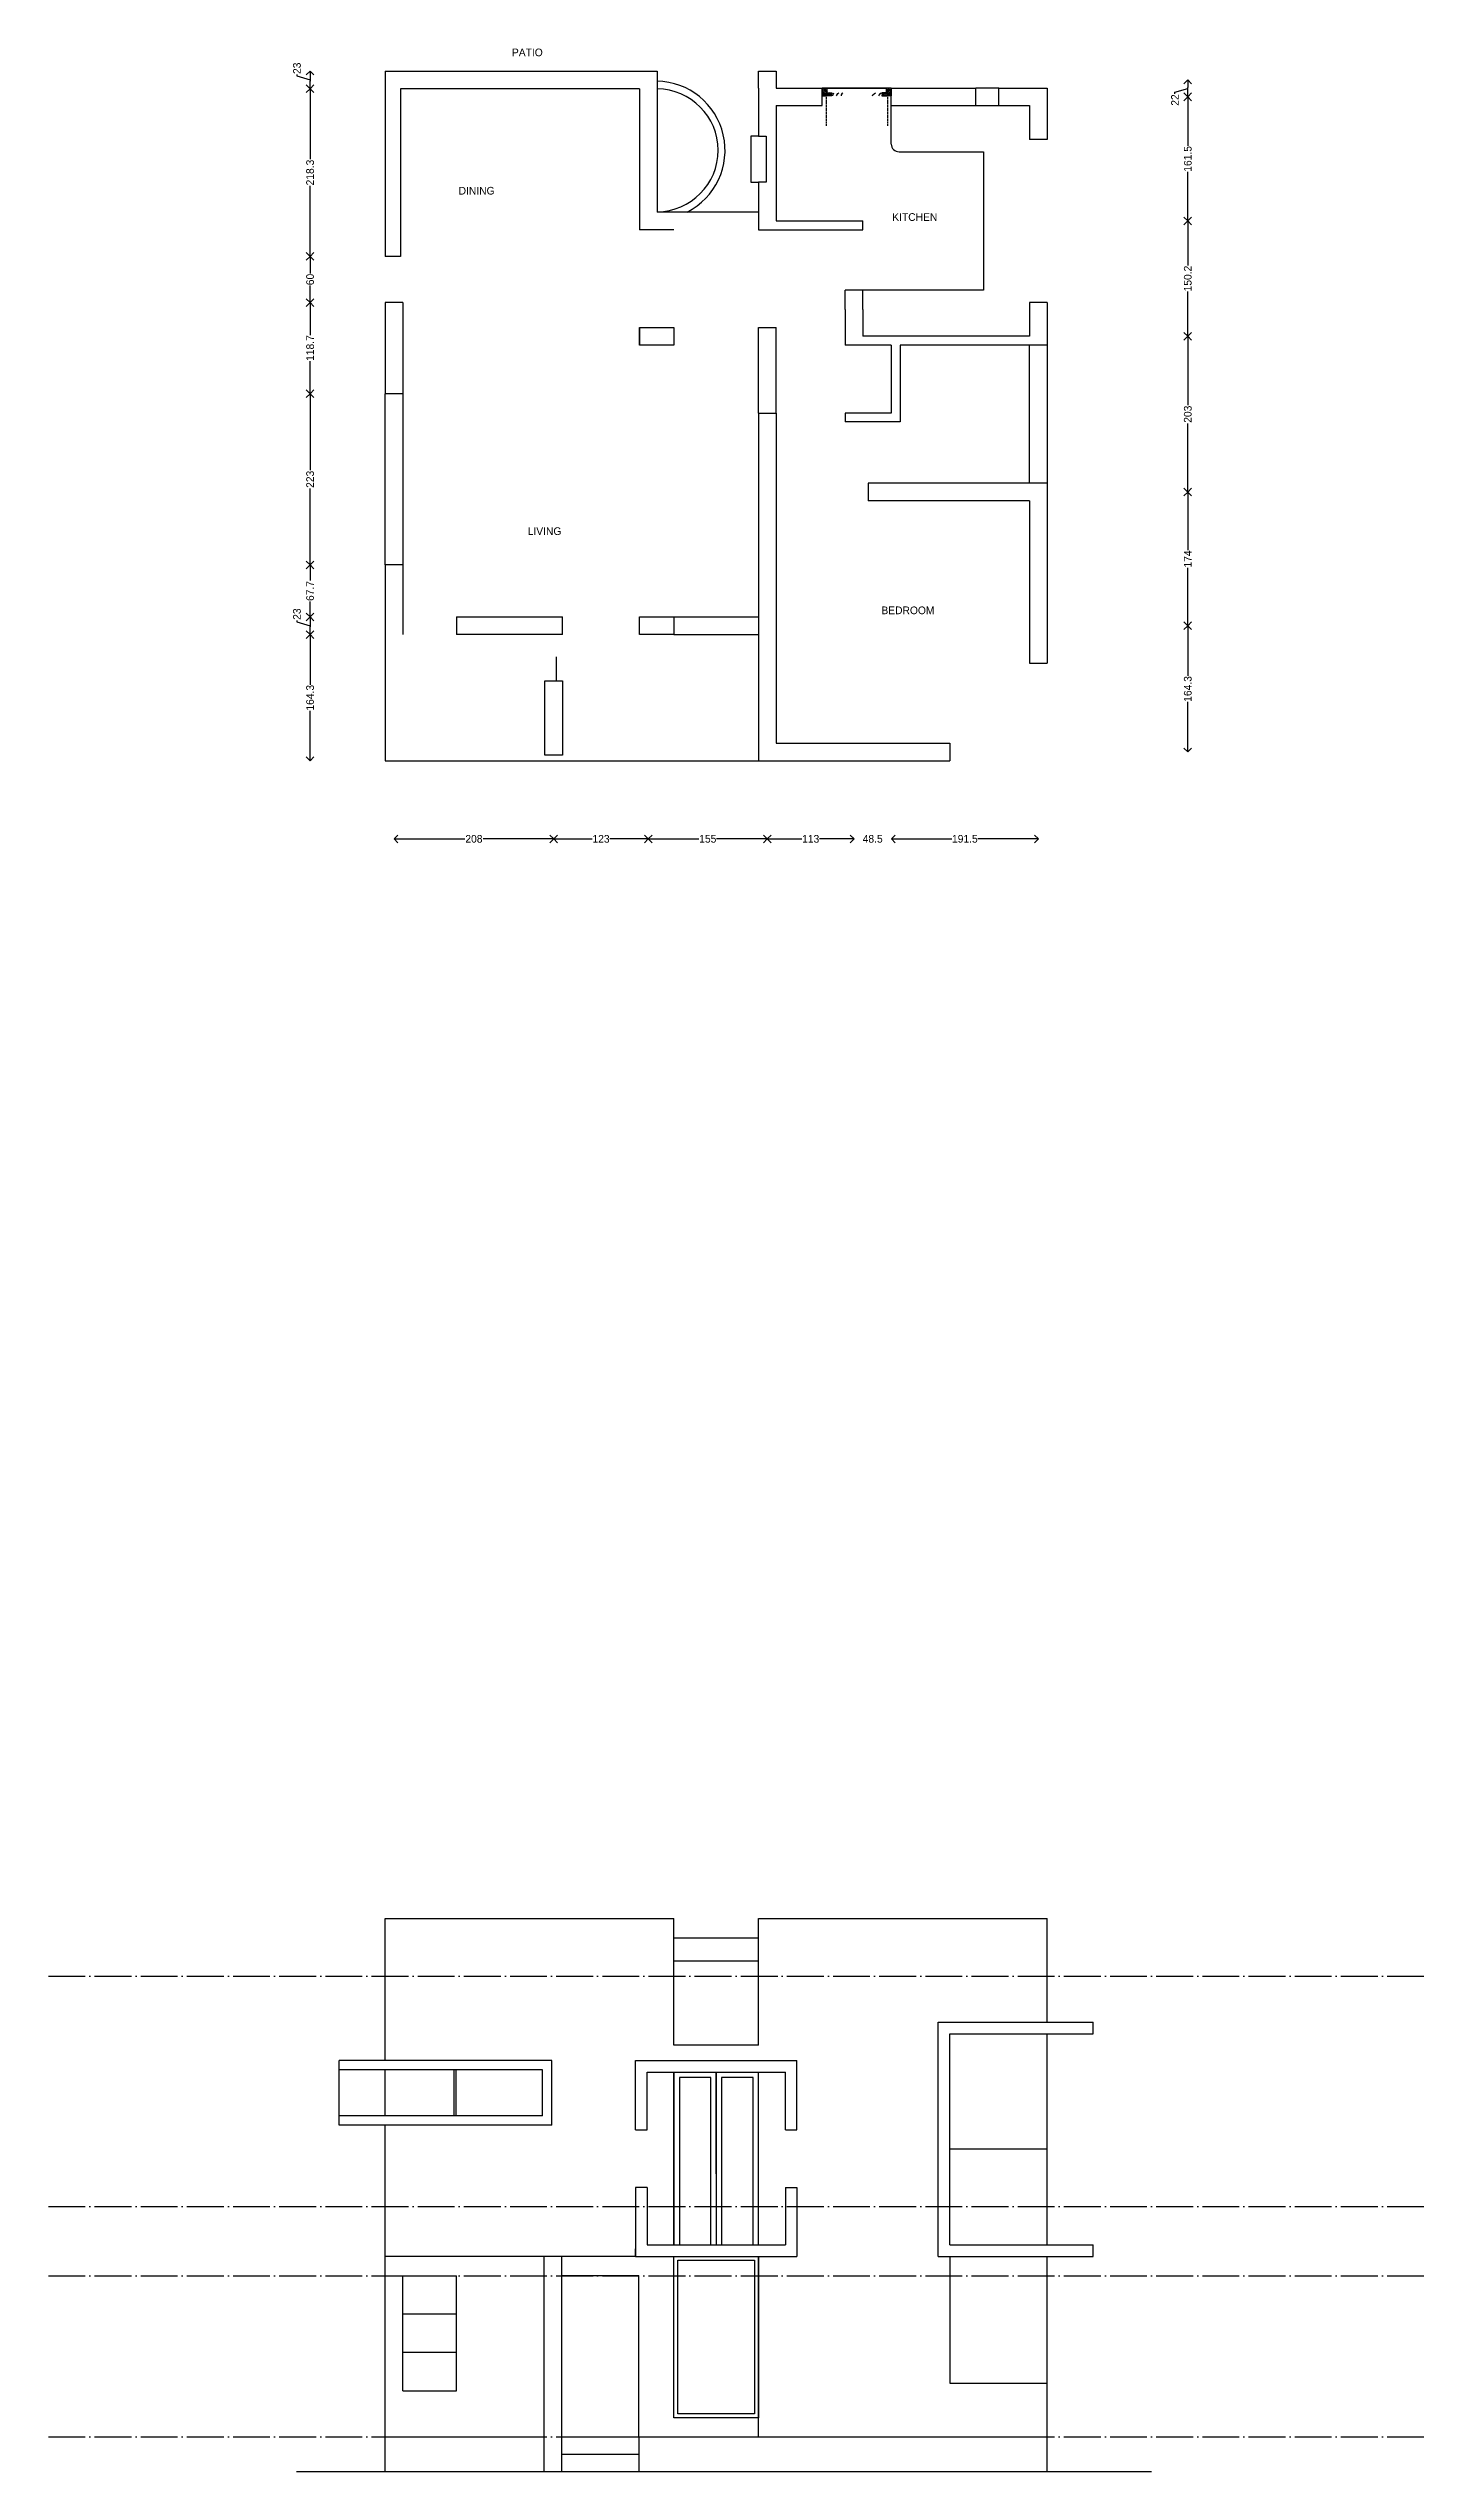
# Model space of a CAD drawing. Header units: metres. Extents: x -16 to 65907, y -5261 to 15511.
# Drawn here: x 19144 to 20938, y 8361 to 11516 of the extents above; entities that cross this region are included whole.
import ezdxf

# ---------------------------------------------------------------- set-up
doc = ezdxf.new("R2010")
doc.units = ezdxf.units.M
doc.header["$PDMODE"] = 67
doc.header["$PDSIZE"] = -5
doc.linetypes.add('ACAD_ISO04W100', pattern=[30, 24, -3, 0, -3])
doc.linetypes.add('DASHED', pattern=[19.05, 12.7, -6.35])
doc.layers.get('0').update_dxf_attribs({"color": 6})
for name, color, linetype in [('BC-CILL', 23, 'Continuous'), ('BC-DIMENSION', 8, 'Continuous'), ('BC-GREYCOLOR', 8, 'Continuous'), ('BC-HATCH', 8, 'Continuous'), ('BC-JOINERY', 93, 'Continuous'), ('BC-TEXT', 7, 'Continuous'), ('BC-WALLS', 1, 'Continuous'), ('BC-WHITECOLOR', 7, 'Continuous')]:
    doc.layers.add(name, color=color, linetype=linetype)
doc.styles.add('BC-1IN50-1', font='FreeSans.ttf', dxfattribs={"height": 10})
doc.dimstyles.new('BC-1IN50-1', dxfattribs={"dimtxt": 10, "dimasz": 10, "dimexe": 0.18, "dimexo": 0.0625, "dimgap": 1, "dimtad": 0, "dimdec": 1, "dimzin": 12, "dimdsep": 46, "dimtxsty": 'BC-1IN50-1', "dimblk": 'OPEN90', "dimcen": 0.09, "dimse1": 1, "dimse2": 1, "dimclrd": 8, "dimclre": 256, "dimclrt": 7, "dimadec": 0, "dimazin": 0, "dimtfac": 1, "dimtdec": 0, "dimtofl": 0, "dimtmove": 1, "dimatfit": 3, "dimfxl": 1, "dimtolj": 1, "dimtzin": 0, "dimlwd": -3, "dimarcsym": 0})

# ---------------------------------------------------------------- blocks, each defined once
blk = doc.blocks.new('_OPEN90')
at = {"color": 0, "linetype": 'ByBlock'}
for p, q in [((0, 0), (-1, 0)), ((-0.5, 0.5), (0, 0)), ((0, 0), (-0.5, -0.5))]:
    blk.add_line(p, q, dxfattribs=at)
blk = doc.blocks.new('*D1307')
at = {"layer": 'BC-DIMENSION', "color": 8, "linetype": 'Continuous', "lineweight": -3}
for p, q in [((20627.4, 10754.1), (20627.4, 10698.9)), ((20627.4, 10609.8), (20627.4, 10665))]:
    blk.add_line(p, q, dxfattribs=at)
at = {"layer": 'Defpoints', "color": 0}
for p in [(20627.4, 10764.1), (20634.8, 10764.1), (20634.8, 10599.8)]:
    blk.add_point(p, dxfattribs=at)
at = {"layer": 'BC-DIMENSION', "color": 8, "lineweight": -3, "xscale": 10, "yscale": 10, "zscale": 10}
for p, rotation in [((20627.4, 10764.1), 90), ((20627.4, 10599.8), 270)]:
    blk.add_blockref('_OPEN90', p, dxfattribs=dict(at, rotation=rotation))
at = {"layer": 'BC-DIMENSION', "color": 7, "insert": (20627.4, 10681.9), "char_height": 10, "attachment_point": 5, "rotation": 90, "style": 'BC-1IN50-1'}
blk.add_mtext('\\A1;164.3', dxfattribs=at)
blk = doc.blocks.new('*D1308')
at = {"layer": 'BC-DIMENSION', "color": 8, "linetype": 'Continuous', "lineweight": -3}
for p, q in [((20627.4, 10928.1), (20627.4, 10862.6)), ((20627.4, 10774.1), (20627.4, 10839.6))]:
    blk.add_line(p, q, dxfattribs=at)
at = {"layer": 'Defpoints', "color": 0}
for p in [(20627.4, 10938.1), (20634.8, 10938.1), (20634.8, 10764.1)]:
    blk.add_point(p, dxfattribs=at)
at = {"layer": 'BC-DIMENSION', "color": 8, "lineweight": -3, "xscale": 10, "yscale": 10, "zscale": 10}
for p, rotation in [((20627.4, 10938.1), 90), ((20627.4, 10764.1), 270)]:
    blk.add_blockref('_OPEN90', p, dxfattribs=dict(at, rotation=rotation))
at = {"layer": 'BC-DIMENSION', "color": 7, "insert": (20627.4, 10851.1), "char_height": 10, "attachment_point": 5, "rotation": 90, "style": 'BC-1IN50-1'}
blk.add_mtext('\\A1;174', dxfattribs=at)
blk = doc.blocks.new('*D1309')
at = {"layer": 'BC-DIMENSION', "color": 8, "linetype": 'Continuous', "lineweight": -3}
for p, q in [((20627.4, 11131.1), (20627.4, 11051.5)), ((20627.4, 10948.1), (20627.4, 11027.7))]:
    blk.add_line(p, q, dxfattribs=at)
at = {"layer": 'Defpoints', "color": 0}
for p in [(20627.4, 11141.1), (20634.8, 11141.1), (20634.8, 10938.1)]:
    blk.add_point(p, dxfattribs=at)
at = {"layer": 'BC-DIMENSION', "color": 8, "lineweight": -3, "xscale": 10, "yscale": 10, "zscale": 10}
for p, rotation in [((20627.4, 11141.1), 90), ((20627.4, 10938.1), 270)]:
    blk.add_blockref('_OPEN90', p, dxfattribs=dict(at, rotation=rotation))
at = {"layer": 'BC-DIMENSION', "color": 7, "insert": (20627.4, 11039.6), "char_height": 10, "attachment_point": 5, "rotation": 90, "style": 'BC-1IN50-1'}
blk.add_mtext('\\A1;203', dxfattribs=at)
blk = doc.blocks.new('*D1310')
at = {"layer": 'BC-DIMENSION', "color": 8, "linetype": 'Continuous', "lineweight": -3}
for p, q in [((20627.4, 11281.3), (20627.4, 11233.2)), ((20627.4, 11151.1), (20627.4, 11199.2))]:
    blk.add_line(p, q, dxfattribs=at)
at = {"layer": 'Defpoints', "color": 0}
for p in [(20627.4, 11291.3), (20634.8, 11291.3), (20634.8, 11141.1)]:
    blk.add_point(p, dxfattribs=at)
at = {"layer": 'BC-DIMENSION', "color": 8, "lineweight": -3, "xscale": 10, "yscale": 10, "zscale": 10}
for p, rotation in [((20627.4, 11291.3), 90), ((20627.4, 11141.1), 270)]:
    blk.add_blockref('_OPEN90', p, dxfattribs=dict(at, rotation=rotation))
at = {"layer": 'BC-DIMENSION', "color": 7, "insert": (20627.4, 11216.2), "char_height": 10, "attachment_point": 5, "rotation": 90, "style": 'BC-1IN50-1'}
blk.add_mtext('\\A1;150.2', dxfattribs=at)
blk = doc.blocks.new('*D1311')
at = {"layer": 'BC-DIMENSION', "color": 8, "linetype": 'Continuous', "lineweight": -3}
for p, q in [((20627.4, 11442.8), (20627.4, 11389)), ((20627.4, 11301.3), (20627.4, 11355.1))]:
    blk.add_line(p, q, dxfattribs=at)
at = {"layer": 'Defpoints', "color": 0}
for p in [(20627.4, 11452.8), (20634.8, 11452.8), (20634.8, 11291.3)]:
    blk.add_point(p, dxfattribs=at)
at = {"layer": 'BC-DIMENSION', "color": 8, "lineweight": -3, "xscale": 10, "yscale": 10, "zscale": 10}
for p, rotation in [((20627.4, 11452.8), 90), ((20627.4, 11291.3), 270)]:
    blk.add_blockref('_OPEN90', p, dxfattribs=dict(at, rotation=rotation))
at = {"layer": 'BC-DIMENSION', "color": 7, "insert": (20627.4, 11372), "char_height": 10, "attachment_point": 5, "rotation": 90, "style": 'BC-1IN50-1'}
blk.add_mtext('\\A1;161.5', dxfattribs=at)
blk = doc.blocks.new('*D1312')
at = {"layer": 'BC-DIMENSION', "color": 8, "linetype": 'Continuous', "lineweight": -3}
for p, q in [((20610.7, 11458.8), (20627.4, 11463.8)), ((20610.7, 11456.8), (20610.7, 11458.8)), ((20627.4, 11462.8), (20627.4, 11464.8))]:
    blk.add_line(p, q, dxfattribs=at)
at = {"layer": 'Defpoints', "color": 0}
for p in [(20627.4, 11474.8), (20634.8, 11474.8), (20634.8, 11452.8)]:
    blk.add_point(p, dxfattribs=at)
at = {"layer": 'BC-DIMENSION', "color": 8, "lineweight": -3, "xscale": 10, "yscale": 10, "zscale": 10}
for p, rotation in [((20627.4, 11474.8), 90), ((20627.4, 11452.8), 270)]:
    blk.add_blockref('_OPEN90', p, dxfattribs=dict(at, rotation=rotation))
at = {"layer": 'BC-DIMENSION', "color": 7, "insert": (20610.7, 11448.7), "char_height": 10, "attachment_point": 5, "rotation": 90, "style": 'BC-1IN50-1'}
blk.add_mtext('\\A1;22', dxfattribs=at)
blk = doc.blocks.new('*D1313')
at = {"layer": 'BC-DIMENSION', "color": 8, "linetype": 'Continuous', "lineweight": -3}
for p, q in [((19603.9, 10486.7), (19686, 10486.7)), ((19791.9, 10486.7), (19709.8, 10486.7))]:
    blk.add_line(p, q, dxfattribs=at)
at = {"layer": 'Defpoints', "color": 0}
for p in [(19801.9, 10486.7), (19593.9, 10465), (19801.9, 10465)]:
    blk.add_point(p, dxfattribs=at)
at = {"layer": 'BC-DIMENSION', "color": 8, "lineweight": -3, "xscale": 10, "yscale": 10, "zscale": 10, "rotation": 180}
blk.add_blockref('_OPEN90', (19593.9, 10486.7), dxfattribs=at)
at = {"layer": 'BC-DIMENSION', "color": 8, "lineweight": -3, "xscale": 10, "yscale": 10, "zscale": 10}
blk.add_blockref('_OPEN90', (19801.9, 10486.7), dxfattribs=at)
at = {"layer": 'BC-DIMENSION', "color": 7, "insert": (19697.9, 10486.7), "char_height": 10, "attachment_point": 5, "style": 'BC-1IN50-1'}
blk.add_mtext('\\A1;208', dxfattribs=at)
blk = doc.blocks.new('*D1314')
at = {"layer": 'BC-DIMENSION', "color": 8, "linetype": 'Continuous', "lineweight": -3}
for p, q in [((19811.9, 10486.7), (19852, 10486.7)), ((19914.9, 10486.7), (19874.8, 10486.7))]:
    blk.add_line(p, q, dxfattribs=at)
at = {"layer": 'Defpoints', "color": 0}
for p in [(19924.9, 10486.7), (19801.9, 10465), (19924.9, 10465)]:
    blk.add_point(p, dxfattribs=at)
at = {"layer": 'BC-DIMENSION', "color": 8, "lineweight": -3, "xscale": 10, "yscale": 10, "zscale": 10, "rotation": 180}
blk.add_blockref('_OPEN90', (19801.9, 10486.7), dxfattribs=at)
at = {"layer": 'BC-DIMENSION', "color": 8, "lineweight": -3, "xscale": 10, "yscale": 10, "zscale": 10}
blk.add_blockref('_OPEN90', (19924.9, 10486.7), dxfattribs=at)
at = {"layer": 'BC-DIMENSION', "color": 7, "insert": (19863.4, 10486.7), "char_height": 10, "attachment_point": 5, "style": 'BC-1IN50-1'}
blk.add_mtext('\\A1;123', dxfattribs=at)
blk = doc.blocks.new('*D1315')
at = {"layer": 'BC-DIMENSION', "color": 8, "linetype": 'Continuous', "lineweight": -3}
for p, q in [((19934.9, 10486.7), (19990.9, 10486.7)), ((20069.9, 10486.7), (20013.8, 10486.7))]:
    blk.add_line(p, q, dxfattribs=at)
at = {"layer": 'Defpoints', "color": 0}
for p in [(20079.9, 10486.7), (19924.9, 10465), (20079.9, 10465)]:
    blk.add_point(p, dxfattribs=at)
at = {"layer": 'BC-DIMENSION', "color": 8, "lineweight": -3, "xscale": 10, "yscale": 10, "zscale": 10, "rotation": 180}
blk.add_blockref('_OPEN90', (19924.9, 10486.7), dxfattribs=at)
at = {"layer": 'BC-DIMENSION', "color": 8, "lineweight": -3, "xscale": 10, "yscale": 10, "zscale": 10}
blk.add_blockref('_OPEN90', (20079.9, 10486.7), dxfattribs=at)
at = {"layer": 'BC-DIMENSION', "color": 7, "insert": (20002.4, 10486.7), "char_height": 10, "attachment_point": 5, "style": 'BC-1IN50-1'}
blk.add_mtext('\\A1;155', dxfattribs=at)
blk = doc.blocks.new('*D1316')
at = {"layer": 'BC-DIMENSION', "color": 8, "linetype": 'Continuous', "lineweight": -3}
for p, q in [((20089.9, 10486.7), (20125, 10486.7)), ((20182.9, 10486.7), (20147.8, 10486.7))]:
    blk.add_line(p, q, dxfattribs=at)
at = {"layer": 'Defpoints', "color": 0}
for p in [(20192.9, 10486.7), (20079.9, 10465), (20192.9, 10465)]:
    blk.add_point(p, dxfattribs=at)
at = {"layer": 'BC-DIMENSION', "color": 8, "lineweight": -3, "xscale": 10, "yscale": 10, "zscale": 10, "rotation": 180}
blk.add_blockref('_OPEN90', (20079.9, 10486.7), dxfattribs=at)
at = {"layer": 'BC-DIMENSION', "color": 8, "lineweight": -3, "xscale": 10, "yscale": 10, "zscale": 10}
blk.add_blockref('_OPEN90', (20192.9, 10486.7), dxfattribs=at)
at = {"layer": 'BC-DIMENSION', "color": 7, "insert": (20136.4, 10486.7), "char_height": 10, "attachment_point": 5, "style": 'BC-1IN50-1'}
blk.add_mtext('\\A1;113', dxfattribs=at)
blk = doc.blocks.new('*D1317')
at = {"layer": 'BC-DIMENSION', "color": 8, "linetype": 'Continuous', "lineweight": -3}
for p, q in [((20182.9, 10486.7), (20172.9, 10486.7)), ((20251.4, 10486.7), (20261.4, 10486.7))]:
    blk.add_line(p, q, dxfattribs=at)
at = {"layer": 'Defpoints', "color": 0}
for p in [(20241.4, 10486.7), (20192.9, 10465), (20241.4, 10465)]:
    blk.add_point(p, dxfattribs=at)
at = {"layer": 'BC-DIMENSION', "color": 8, "lineweight": -3, "xscale": 10, "yscale": 10, "zscale": 10}
blk.add_blockref('_OPEN90', (20192.9, 10486.7), dxfattribs=at)
at = {"layer": 'BC-DIMENSION', "color": 8, "lineweight": -3, "xscale": 10, "yscale": 10, "zscale": 10, "rotation": 180}
blk.add_blockref('_OPEN90', (20241.4, 10486.7), dxfattribs=at)
at = {"layer": 'BC-DIMENSION', "color": 7, "insert": (20217.1, 10486.7), "char_height": 10, "attachment_point": 5, "style": 'BC-1IN50-1'}
blk.add_mtext('\\A1;48.5', dxfattribs=at)
blk = doc.blocks.new('*D1318')
at = {"layer": 'BC-DIMENSION', "color": 8, "linetype": 'Continuous', "lineweight": -3}
for p, q in [((20251.4, 10486.7), (20320.2, 10486.7)), ((20422.9, 10486.7), (20354.1, 10486.7))]:
    blk.add_line(p, q, dxfattribs=at)
at = {"layer": 'Defpoints', "color": 0}
for p in [(20432.9, 10486.7), (20241.4, 10465), (20432.9, 10465)]:
    blk.add_point(p, dxfattribs=at)
at = {"layer": 'BC-DIMENSION', "color": 8, "lineweight": -3, "xscale": 10, "yscale": 10, "zscale": 10, "rotation": 180}
blk.add_blockref('_OPEN90', (20241.4, 10486.7), dxfattribs=at)
at = {"layer": 'BC-DIMENSION', "color": 8, "lineweight": -3, "xscale": 10, "yscale": 10, "zscale": 10}
blk.add_blockref('_OPEN90', (20432.9, 10486.7), dxfattribs=at)
at = {"layer": 'BC-DIMENSION', "color": 7, "insert": (20337.1, 10486.7), "char_height": 10, "attachment_point": 5, "style": 'BC-1IN50-1'}
blk.add_mtext('\\A1;191.5', dxfattribs=at)
blk = doc.blocks.new('*D1320')
at = {"layer": 'BC-TEXT', "color": 8, "linetype": 'Continuous', "lineweight": -3}
for p, q in [((19467.5, 11482), (19467.5, 11480)), ((19467.5, 11480), (19484.6, 11474.8)), ((19484.6, 11476.3), (19484.6, 11473.3))]:
    blk.add_line(p, q, dxfattribs=at)
at = {"layer": 'Defpoints', "color": 0}
for p in [(19582.4, 11486.3), (19484.6, 11463.3), (19605.4, 11463.3)]:
    blk.add_point(p, dxfattribs=at)
at = {"layer": 'BC-TEXT', "color": 8, "lineweight": -3, "xscale": 10, "yscale": 10, "zscale": 10}
for p, rotation in [((19484.6, 11486.3), 90), ((19484.6, 11463.3), 270)]:
    blk.add_blockref('_OPEN90', p, dxfattribs=dict(at, rotation=rotation))
at = {"layer": 'BC-TEXT', "color": 7, "insert": (19467.5, 11490), "char_height": 10, "attachment_point": 5, "rotation": 90, "style": 'BC-1IN50-1'}
blk.add_mtext('\\A1;23', dxfattribs=at)
blk = doc.blocks.new('*D1321')
at = {"layer": 'BC-TEXT', "color": 8, "linetype": 'Continuous', "lineweight": -3}
for p, q in [((19484.6, 11453.3), (19484.6, 11371.6)), ((19484.6, 11255), (19484.6, 11336.8))]:
    blk.add_line(p, q, dxfattribs=at)
at = {"layer": 'Defpoints', "color": 0}
for p in [(19605.4, 11463.3), (19484.6, 11245), (19582.4, 11245)]:
    blk.add_point(p, dxfattribs=at)
at = {"layer": 'BC-TEXT', "color": 8, "lineweight": -3, "xscale": 10, "yscale": 10, "zscale": 10}
for p, rotation in [((19484.6, 11463.3), 90), ((19484.6, 11245), 270)]:
    blk.add_blockref('_OPEN90', p, dxfattribs=dict(at, rotation=rotation))
at = {"layer": 'BC-TEXT', "color": 7, "insert": (19484.6, 11354.2), "char_height": 10, "attachment_point": 5, "rotation": 90, "style": 'BC-1IN50-1'}
blk.add_mtext('\\A1;218.3', dxfattribs=at)
blk = doc.blocks.new('*D1322')
at = {"layer": 'BC-TEXT', "color": 8, "linetype": 'Continuous', "lineweight": -3}
for p, q in [((19484.6, 11235), (19484.6, 11223)), ((19484.6, 11195), (19484.6, 11207))]:
    blk.add_line(p, q, dxfattribs=at)
at = {"layer": 'Defpoints', "color": 0}
for p in [(19582.4, 11245), (19484.6, 11185), (19582.4, 11185)]:
    blk.add_point(p, dxfattribs=at)
at = {"layer": 'BC-TEXT', "color": 8, "lineweight": -3, "xscale": 10, "yscale": 10, "zscale": 10}
for p, rotation in [((19484.6, 11245), 90), ((19484.6, 11185), 270)]:
    blk.add_blockref('_OPEN90', p, dxfattribs=dict(at, rotation=rotation))
at = {"layer": 'BC-TEXT', "color": 7, "insert": (19484.6, 11215), "char_height": 10, "attachment_point": 5, "rotation": 90, "style": 'BC-1IN50-1'}
blk.add_mtext('\\A1;60', dxfattribs=at)
blk = doc.blocks.new('*D1323')
at = {"layer": 'BC-TEXT', "color": 8, "linetype": 'Continuous', "lineweight": -3}
for p, q in [((19484.6, 11175), (19484.6, 11142.7)), ((19484.6, 11076.3), (19484.6, 11108.6))]:
    blk.add_line(p, q, dxfattribs=at)
at = {"layer": 'Defpoints', "color": 0}
for p in [(19582.4, 11185), (19484.6, 11066.3), (19582.4, 11066.3)]:
    blk.add_point(p, dxfattribs=at)
at = {"layer": 'BC-TEXT', "color": 8, "lineweight": -3, "xscale": 10, "yscale": 10, "zscale": 10}
for p, rotation in [((19484.6, 11185), 90), ((19484.6, 11066.3), 270)]:
    blk.add_blockref('_OPEN90', p, dxfattribs=dict(at, rotation=rotation))
at = {"layer": 'BC-TEXT', "color": 7, "insert": (19484.6, 11125.7), "char_height": 10, "attachment_point": 5, "rotation": 90, "style": 'BC-1IN50-1'}
blk.add_mtext('\\A1;118.7', dxfattribs=at)
blk = doc.blocks.new('*D1324')
at = {"layer": 'BC-TEXT', "color": 8, "linetype": 'Continuous', "lineweight": -3}
for p, q in [((19484.6, 11056.3), (19484.6, 10966.7)), ((19484.6, 10853.3), (19484.6, 10942.9))]:
    blk.add_line(p, q, dxfattribs=at)
at = {"layer": 'Defpoints', "color": 0}
for p in [(19582.4, 11066.3), (19484.6, 10843.3), (19582.4, 10843.3)]:
    blk.add_point(p, dxfattribs=at)
at = {"layer": 'BC-TEXT', "color": 8, "lineweight": -3, "xscale": 10, "yscale": 10, "zscale": 10}
for p, rotation in [((19484.6, 11066.3), 90), ((19484.6, 10843.3), 270)]:
    blk.add_blockref('_OPEN90', p, dxfattribs=dict(at, rotation=rotation))
at = {"layer": 'BC-TEXT', "color": 7, "insert": (19484.6, 10954.8), "char_height": 10, "attachment_point": 5, "rotation": 90, "style": 'BC-1IN50-1'}
blk.add_mtext('\\A1;223', dxfattribs=at)
blk = doc.blocks.new('*D1325')
at = {"layer": 'BC-TEXT', "color": 8, "linetype": 'Continuous', "lineweight": -3}
for p, q in [((19484.6, 10833.3), (19484.6, 10823.1)), ((19484.6, 10785.6), (19484.6, 10795.8))]:
    blk.add_line(p, q, dxfattribs=at)
at = {"layer": 'Defpoints', "color": 0}
for p in [(19582.4, 10843.3), (19484.6, 10775.6), (19605.4, 10775.6)]:
    blk.add_point(p, dxfattribs=at)
at = {"layer": 'BC-TEXT', "color": 8, "lineweight": -3, "xscale": 10, "yscale": 10, "zscale": 10}
for p, rotation in [((19484.6, 10843.3), 90), ((19484.6, 10775.6), 270)]:
    blk.add_blockref('_OPEN90', p, dxfattribs=dict(at, rotation=rotation))
at = {"layer": 'BC-TEXT', "color": 7, "insert": (19484.6, 10809.4), "char_height": 10, "attachment_point": 5, "rotation": 90, "style": 'BC-1IN50-1'}
blk.add_mtext('\\A1;67.7', dxfattribs=at)
blk = doc.blocks.new('*D1326')
at = {"layer": 'BC-TEXT', "color": 8, "linetype": 'Continuous', "lineweight": -3}
for p, q in [((19467.5, 10771.2), (19467.5, 10769.2)), ((19467.5, 10769.2), (19484.6, 10764.1)), ((19484.6, 10765.6), (19484.6, 10762.6))]:
    blk.add_line(p, q, dxfattribs=at)
at = {"layer": 'Defpoints', "color": 0}
for p in [(19605.4, 10775.6), (19484.6, 10752.6), (19582.4, 10752.6)]:
    blk.add_point(p, dxfattribs=at)
at = {"layer": 'BC-TEXT', "color": 8, "lineweight": -3, "xscale": 10, "yscale": 10, "zscale": 10}
for p, rotation in [((19484.6, 10775.6), 90), ((19484.6, 10752.6), 270)]:
    blk.add_blockref('_OPEN90', p, dxfattribs=dict(at, rotation=rotation))
at = {"layer": 'BC-TEXT', "color": 7, "insert": (19467.5, 10779.3), "char_height": 10, "attachment_point": 5, "rotation": 90, "style": 'BC-1IN50-1'}
blk.add_mtext('\\A1;23', dxfattribs=at)
blk = doc.blocks.new('*D1327')
at = {"layer": 'BC-TEXT', "color": 8, "linetype": 'Continuous', "lineweight": -3}
for p, q in [((19484.6, 10742.6), (19484.6, 10687.4)), ((19484.6, 10598.3), (19484.6, 10653.5))]:
    blk.add_line(p, q, dxfattribs=at)
at = {"layer": 'Defpoints', "color": 0}
for p in [(19582.4, 10752.6), (19484.6, 10588.3), (19582.4, 10588.3)]:
    blk.add_point(p, dxfattribs=at)
at = {"layer": 'BC-TEXT', "color": 8, "lineweight": -3, "xscale": 10, "yscale": 10, "zscale": 10}
for p, rotation in [((19484.6, 10752.6), 90), ((19484.6, 10588.3), 270)]:
    blk.add_blockref('_OPEN90', p, dxfattribs=dict(at, rotation=rotation))
at = {"layer": 'BC-TEXT', "color": 7, "insert": (19484.6, 10670.4), "char_height": 10, "attachment_point": 5, "rotation": 90, "style": 'BC-1IN50-1'}
blk.add_mtext('\\A1;164.3', dxfattribs=at)

msp = doc.modelspace()

# ---------------------------------------------------------------- linework, layer by layer
for p, q in [((20241.377, 11464.305), (20151.377, 11464.305)), ((20068.377, 11279.792), (20068.377, 11279.792))]:
    msp.add_line(p, q)
for centre, radius, start, end in [((19934.795, 11383.138), 90.057, 296.853488, 88.99295), ((19935.83, 11383.158), 80.025, 270.39185, 89.60815)]:
    msp.add_arc(centre, radius, start, end)
at = {"layer": 'BC-CILL', "linetype": 'Continuous'}
msp.add_line((20157.627, 11464.305), (20235.127, 11464.305), dxfattribs=at)
at = {"layer": 'BC-CILL'}
for p, q in [((20381.377, 11464.305), (20351.377, 11464.305)), ((20351.377, 11441.305), (20381.377, 11441.305)), ((20421.377, 10949.592), (20421.377, 11129.592)), ((20444.377, 11129.592), (20444.377, 10949.592)), ((19582.377, 10843.292), (19582.377, 11066.292)), ((19605.377, 11066.292), (19605.377, 10843.292)), ((19958.377, 10775.592), (20068.377, 10775.592)), ((19958.377, 10752.592), (20068.377, 10752.592))]:
    msp.add_line(p, q, dxfattribs=at)
at = {"layer": 'BC-CILL', "flags": 128}
msp.add_lwpolyline([(20068.377, 11401.556), (20058.377, 11401.556), (20058.377, 11341.556), (20068.377, 11341.556)], dxfattribs=at)
at = {"layer": 'BC-GREYCOLOR', "linetype": 'DASHED', "ltscale": 0.1}
for p, q in [((20156.477, 11454.305), (20156.477, 11414.905)), ((20236.277, 11454.305), (20236.277, 11414.905))]:
    msp.add_line(p, q, dxfattribs=at)
at = {"layer": 'BC-GREYCOLOR', "linetype": 'ACAD_ISO04W100', "ltscale": 2}
for p, q in [((19143.903, 9005.951), (20938.257, 9005.951)), ((19143.903, 8705.951), (20938.257, 8705.951)), ((19143.903, 8615.951), (20938.257, 8615.951)), ((19143.903, 8405.951), (20938.257, 8405.951))]:
    msp.add_line(p, q, dxfattribs=at)
at = {"layer": 'BC-GREYCOLOR'}
for p, q in [((19522.377, 8823.951), (19522.377, 8883.951)), ((19582.377, 8823.951), (19582.377, 8883.951)), ((19958.377, 8880.951), (19958.377, 8655.951)), ((20013.377, 8748.531), (20013.377, 8880.951)), ((20013.377, 8880.951), (20013.377, 8655.951)), ((20068.377, 8655.951), (20068.377, 8880.951))]:
    msp.add_line(p, q, dxfattribs=at)
for points in [[(20006.377, 8655.951), (20006.377, 8873.951), (19965.377, 8873.951), (19965.377, 8655.951)], [(20061.377, 8655.951), (20061.377, 8873.951), (20020.377, 8873.951), (20020.377, 8655.951)]]:
    msp.add_lwpolyline(points, dxfattribs=at)
for points in [[(19958.377, 8430.951), (19958.377, 8640.951), (20068.377, 8640.951), (20068.377, 8430.951)], [(19963.377, 8435.951), (19963.377, 8635.951), (20063.377, 8635.951), (20063.377, 8435.951)]]:
    msp.add_lwpolyline(points, close=True, dxfattribs=at)
at = {"layer": 'BC-HATCH'}
for points in [[(20151.377, 11457.235), (20151.855, 11457.891), (20152.96, 11460.958), (20154.258, 11462.478), (20155.032, 11463.638), (20155.277, 11464.305)], [(20151.377, 11462.582), (20152.877, 11461.704), (20154.59, 11460.958), (20155.806, 11459.245), (20156.377, 11458.105)], [(20151.377, 11455.232), (20152.103, 11456.012), (20154.175, 11458.858), (20156.469, 11461.511), (20157.627, 11462.235)], [(20151.377, 11459.621), (20151.993, 11459.438), (20153.695, 11458.199), (20155.064, 11456.81), (20155.225, 11454.824), (20155.377, 11454.305)], [(20153.216, 11454.305), (20153.291, 11454.907), (20152.932, 11456.233), (20152.545, 11457.477), (20151.377, 11458.055)], [(20151.661, 11454.305), (20152.407, 11454.879), (20154.479, 11456.233), (20156.377, 11458.105), (20157.627, 11458.357)], [(20153.168, 11464.305), (20153.568, 11464.053), (20156.11, 11462.561), (20156.579, 11461.207), (20157.298, 11460.105), (20157.627, 11459.252)], [(20158.187, 11458.055), (20157.7, 11457.552), (20156.936, 11456.236), (20156.477, 11454.822)], [(20162.468, 11454.305), (20161.816, 11454.581), (20159.44, 11454.977), (20157.162, 11455.232), (20156.477, 11455.553)], [(20163.579, 11454.305), (20162.594, 11454.921), (20160.614, 11456.067), (20158.322, 11457.142), (20157.482, 11458.055)], [(20161.361, 11458.055), (20160.133, 11457.524), (20159.015, 11455.911), (20158.464, 11454.992), (20158.279, 11454.305)], [(20162.527, 11456.433), (20162.227, 11456.279), (20161.024, 11454.779), (20160.859, 11454.305)], [(20162.527, 11456.245), (20161.562, 11457.099), (20160.959, 11458.055)], [(20162.764, 11454.305), (20163.118, 11455.062), (20163.742, 11455.555)], [(20163.777, 11457.076), (20163.249, 11456.805)], [(20163.777, 11455.097), (20163.291, 11455.555)], [(20165.283, 11454.305), (20165.435, 11455.654), (20166.448, 11458.055)], [(20170.157, 11454.305), (20170.399, 11455.055), (20171.738, 11457.3), (20173.169, 11458.055)], [(20176.529, 11454.305), (20176.648, 11455.613), (20177.615, 11457.547), (20178.034, 11458.055)], [(20216.701, 11454.305), (20217.16, 11455.4), (20219.362, 11457.213), (20221.044, 11458.055)], [(20225.151, 11454.305), (20225.406, 11454.968), (20227.176, 11457.343), (20228.133, 11458.055)], [(20228.977, 11457.076), (20229.505, 11456.805)], [(20228.977, 11455.097), (20229.463, 11455.555)], [(20229.991, 11454.305), (20229.637, 11455.062), (20229.013, 11455.555)], [(20229.176, 11454.305), (20230.16, 11454.921), (20232.141, 11456.067), (20234.433, 11457.142), (20235.272, 11458.055)], [(20230.227, 11456.245), (20231.193, 11457.099), (20231.795, 11458.055)], [(20230.227, 11456.433), (20230.528, 11456.279), (20231.731, 11454.779), (20231.896, 11454.305)], [(20230.287, 11454.305), (20230.938, 11454.581), (20233.315, 11454.977), (20235.593, 11455.232), (20236.277, 11455.553)], [(20231.393, 11458.055), (20232.622, 11457.524), (20233.739, 11455.911), (20234.291, 11454.992), (20234.476, 11454.305)], [(20234.567, 11458.055), (20235.055, 11457.552), (20235.819, 11456.236), (20236.277, 11454.822)], [(20239.587, 11464.305), (20239.187, 11464.053), (20236.645, 11462.561), (20236.175, 11461.207), (20235.456, 11460.105), (20235.127, 11459.252)], [(20241.377, 11455.232), (20240.651, 11456.012), (20238.579, 11458.858), (20236.286, 11461.511), (20235.127, 11462.235)], [(20241.094, 11454.305), (20240.347, 11454.879), (20238.275, 11456.233), (20236.377, 11458.105), (20235.127, 11458.357)], [(20241.377, 11462.582), (20239.878, 11461.704), (20238.165, 11460.958), (20236.949, 11459.245), (20236.377, 11458.105)], [(20241.377, 11459.621), (20240.762, 11459.438), (20239.059, 11458.199), (20237.69, 11456.81), (20237.529, 11454.824), (20237.378, 11454.305)], [(20241.377, 11457.235), (20240.9, 11457.891), (20239.795, 11460.958), (20238.496, 11462.478), (20237.723, 11463.638), (20237.477, 11464.305)], [(20239.539, 11454.305), (20239.463, 11454.907), (20239.822, 11456.233), (20240.209, 11457.477), (20241.377, 11458.055)]]:
    msp.add_lwpolyline(points, dxfattribs=at)
at = {"layer": 'BC-JOINERY'}
for p, q in [((20151.377, 11464.305), (20151.377, 11454.305)), ((20151.377, 11464.305), (20157.627, 11464.305)), ((20151.377, 11454.305), (20156.377, 11454.305)), ((20156.377, 11458.105), (20157.627, 11458.105)), ((20156.377, 11454.305), (20156.377, 11458.105)), ((20157.627, 11458.105), (20157.627, 11464.305)), ((20163.777, 11456.805), (20162.527, 11456.805)), ((20162.527, 11456.805), (20162.527, 11455.555)), ((20163.777, 11455.555), (20162.527, 11455.555)), ((20228.977, 11456.805), (20230.227, 11456.805)), ((20228.977, 11455.555), (20230.227, 11455.555)), ((20230.227, 11456.805), (20230.227, 11455.555)), ((20235.127, 11458.105), (20235.127, 11464.305)), ((20241.377, 11464.305), (20235.127, 11464.305)), ((20236.377, 11458.105), (20235.127, 11458.105)), ((20236.377, 11454.305), (20236.377, 11458.105)), ((20241.377, 11454.305), (20236.377, 11454.305)), ((20241.377, 11464.305), (20241.377, 11454.305))]:
    msp.add_line(p, q, dxfattribs=at)
for points in [[(20163.777, 11455.555), (20163.777, 11454.305), (20156.477, 11454.305), (20156.477, 11458.055), (20163.777, 11458.055), (20163.777, 11456.805)], [(20228.977, 11455.555), (20228.977, 11454.305), (20236.277, 11454.305), (20236.277, 11458.055), (20228.977, 11458.055), (20228.977, 11456.805)]]:
    msp.add_lwpolyline(points, dxfattribs=at)
at = {"layer": 'BC-TEXT', "linetype": 'Continuous'}
for p, q in [((20068.377, 11152.592), (20091.377, 11152.592)), ((19805.377, 10692.592), (19805.377, 10723.581))]:
    msp.add_line(p, q, dxfattribs=at)
at = {"layer": 'BC-WALLS'}
for p, q in [((19582.377, 11486.32), (19582.377, 11245.043)), ((19582.377, 11486.32), (19936.377, 11486.32)), ((19936.377, 11486.32), (19936.377, 11302.792)), ((20068.377, 11486.32), (20091.377, 11486.32)), ((20068.377, 11464.02), (20068.377, 11486.32)), ((20091.377, 11486.32), (20091.377, 11464.305)), ((19602.377, 11463.32), (19602.377, 11245.043)), ((19913.377, 11463.32), (19602.377, 11463.32)), ((19913.377, 11463.32), (19913.377, 11279.792)), ((20068.377, 11464.02), (20068.377, 11401.556)), ((20091.377, 11464.305), (20151.377, 11464.305)), ((20151.377, 11441.305), (20151.377, 11464.305)), ((20241.377, 11441.305), (20241.377, 11464.305)), ((20241.377, 11464.305), (20351.377, 11464.305)), ((20351.377, 11441.305), (20351.377, 11464.305)), ((20381.377, 11441.305), (20381.377, 11464.305)), ((20381.377, 11464.305), (20444.377, 11464.305)), ((20444.377, 11464.305), (20444.377, 11397.198)), ((20091.377, 11441.305), (20151.377, 11441.305)), ((20091.377, 11441.305), (20091.377, 11291.292)), ((20241.377, 11441.305), (20351.377, 11441.305)), ((20381.377, 11441.305), (20421.377, 11441.305)), ((20421.377, 11441.305), (20421.377, 11397.198)), ((20444.377, 11397.198), (20421.377, 11397.198)), ((20068.377, 11341.556), (20068.377, 11302.792)), ((20068.377, 11302.792), (19936.377, 11302.792)), ((20068.377, 11302.792), (20068.377, 11279.792)), ((20068.377, 11302.792), (20068.377, 11302.792)), ((19958.377, 11279.792), (19913.377, 11279.792)), ((20068.377, 11279.792), (20204.377, 11279.792)), ((20091.377, 11291.292), (20204.377, 11291.292)), ((20204.377, 11279.792), (20204.377, 11291.292)), ((19602.377, 11245.043), (19582.377, 11245.043)), ((20181.377, 11176.092), (20181.377, 11201.092)), ((20204.377, 11201.092), (20181.377, 11201.092)), ((20204.377, 11176.092), (20204.377, 11201.092)), ((19605.377, 11185.033), (19582.377, 11185.033)), ((19582.377, 11185.033), (19582.377, 11066.292)), ((19605.377, 11185.033), (19605.377, 11066.292)), ((20181.377, 11176.092), (20181.377, 11129.592)), ((20204.377, 11176.092), (20204.377, 11141.092)), ((20444.377, 11185.198), (20421.377, 11185.198)), ((20421.377, 11185.198), (20421.377, 11141.092)), ((20444.377, 11185.198), (20444.377, 11129.592)), ((19913.377, 11152.592), (19913.377, 11129.592)), ((20421.377, 11141.092), (20204.377, 11141.092)), ((20241.377, 11129.592), (20181.377, 11129.592)), ((20241.377, 11129.592), (20241.377, 11041.092)), ((20444.377, 11129.592), (20252.877, 11129.592)), ((20252.877, 11129.592), (20252.877, 11029.592)), ((19605.377, 11066.292), (19582.377, 11066.292)), ((20068.377, 11041.092), (20091.377, 11041.092)), ((20068.377, 11041.092), (20068.377, 10588.292)), ((20091.377, 11041.092), (20091.377, 10611.292)), ((20241.377, 11041.092), (20181.377, 11041.092)), ((20181.377, 11041.092), (20181.377, 11029.592)), ((20252.877, 11029.592), (20181.377, 11029.592)), ((20444.377, 10949.592), (20211.377, 10949.592)), ((20211.377, 10949.592), (20211.377, 10926.592)), ((20444.377, 10949.592), (20444.377, 10715.292)), ((20421.377, 10926.592), (20211.377, 10926.592)), ((20421.377, 10926.592), (20421.377, 10715.292)), ((19605.377, 10843.292), (19582.377, 10843.292)), ((19582.377, 10843.292), (19582.377, 10588.292)), ((19605.377, 10843.292), (19605.377, 10775.592)), ((19605.377, 10775.592), (19605.377, 10775.592)), ((19605.377, 10775.592), (19605.377, 10752.592)), ((19675.377, 10775.592), (19675.377, 10752.592)), ((19675.377, 10775.592), (19813.377, 10775.592)), ((19675.377, 10775.592), (19675.377, 10752.592)), ((19813.377, 10752.592), (19813.377, 10775.592)), ((19913.377, 10752.592), (19913.377, 10775.592)), ((19913.377, 10775.592), (19958.377, 10775.592)), ((19958.377, 10775.592), (19958.377, 10752.592)), ((19958.377, 10775.592), (19958.377, 10752.592)), ((19813.377, 10752.592), (19675.377, 10752.592)), ((19958.377, 10752.592), (19913.377, 10752.592)), ((20421.377, 10715.292), (20444.377, 10715.292)), ((20091.377, 10611.292), (20317.377, 10611.292)), ((20317.377, 10611.292), (20317.377, 10588.292)), ((19582.377, 10588.292), (20317.377, 10588.292)), ((19912.434, 8405.951), (19912.434, 8360.951))]:
    msp.add_line(p, q, dxfattribs=at)
msp.add_lwpolyline([(20068.377, 11401.556), (20078.377, 11401.556), (20078.377, 11341.556), (20068.377, 11341.556)], dxfattribs=at)
for points in [[(19913.377, 11129.592), (19913.377, 11152.592), (19958.377, 11152.592), (19958.377, 11129.592)], [(19813.377, 10692.592), (19813.377, 10595.592), (19790.377, 10595.592), (19790.377, 10692.592)]]:
    msp.add_lwpolyline(points, close=True, dxfattribs=at)
at = {"layer": 'BC-WHITECOLOR'}
for p, q in [((20241.377, 11391.305), (20241.377, 11441.305)), ((20251.377, 11381.305), (20361.377, 11381.305)), ((20361.377, 11381.305), (20361.377, 11201.092)), ((20361.377, 11201.092), (20204.377, 11201.092)), ((20068.377, 11041.092), (20068.377, 11152.592)), ((20091.377, 11041.092), (20091.377, 11152.592)), ((19605.377, 11066.292), (19605.377, 10843.292)), ((19582.377, 9080.951), (19958.377, 9080.951)), ((19582.377, 8895.951), (19582.377, 9080.951)), ((19958.377, 8915.951), (19958.377, 9080.951)), ((19958.377, 9055.951), (20068.377, 9055.951)), ((20068.377, 9080.951), (20444.377, 9080.951)), ((20068.377, 8915.951), (20068.377, 9080.951)), ((20444.377, 8945.951), (20444.377, 9080.951)), ((19958.377, 9025.951), (20068.377, 9025.951)), ((20302.377, 8640.951), (20302.377, 8945.951)), ((20302.377, 8945.951), (20504.377, 8945.951)), ((20317.377, 8930.951), (20504.377, 8930.951)), ((20317.377, 8655.951), (20317.377, 8930.951)), ((20444.377, 8780.951), (20444.377, 8930.951)), ((20504.377, 8930.951), (20504.377, 8945.951)), ((19799.377, 8895.951), (19522.377, 8895.951)), ((19522.377, 8883.951), (19522.377, 8895.951)), ((19787.377, 8883.951), (19522.377, 8883.951)), ((19672.377, 8823.951), (19672.377, 8883.951)), ((19674.877, 8823.951), (19674.877, 8883.951)), ((19787.377, 8823.951), (19787.377, 8883.951)), ((19799.377, 8811.951), (19799.377, 8895.951)), ((19908.377, 8895.951), (20118.377, 8895.951)), ((19908.377, 8805.951), (19908.377, 8895.951)), ((19923.377, 8880.951), (20103.377, 8880.951)), ((19923.377, 8805.951), (19923.377, 8880.951)), ((19958.377, 8655.951), (19958.377, 8880.951)), ((20068.377, 8655.951), (20068.377, 8880.951)), ((20103.377, 8805.951), (20103.377, 8880.951)), ((20118.377, 8805.951), (20118.377, 8895.951)), ((19787.377, 8823.951), (19522.377, 8823.951)), ((19522.377, 8811.951), (19522.377, 8823.951)), ((19799.377, 8811.951), (19522.377, 8811.951)), ((19582.377, 8360.951), (19582.377, 8811.951)), ((19908.377, 8805.951), (19923.377, 8805.951)), ((20103.377, 8805.951), (20118.377, 8805.951)), ((20317.377, 8780.951), (20444.377, 8780.951)), ((20444.377, 8655.951), (20444.377, 8780.951)), ((19908.377, 8730.951), (19908.377, 8640.951)), ((19923.377, 8730.951), (19908.377, 8730.951)), ((19923.377, 8730.951), (19923.377, 8655.951)), ((20103.377, 8730.951), (20103.377, 8655.951)), ((20103.377, 8730.951), (20118.377, 8730.951)), ((20118.377, 8730.951), (20118.377, 8640.951)), ((19908.377, 8640.951), (19908.377, 8650.951)), ((19923.377, 8655.951), (20103.377, 8655.951)), ((20317.377, 8655.951), (20504.377, 8655.951)), ((20504.377, 8640.951), (20504.377, 8655.951)), ((19908.377, 8640.951), (19582.377, 8640.951)), ((19605.377, 8465.951), (19605.377, 8615.951)), ((19605.377, 8615.951), (19675.377, 8615.951)), ((19675.377, 8465.951), (19675.377, 8615.951)), ((19789.434, 8360.951), (19789.434, 8640.951)), ((19812.434, 8405.951), (19812.434, 8640.951)), ((19912.434, 8615.951), (19812.434, 8615.951)), ((19812.434, 8405.951), (19812.434, 8615.951)), ((19908.377, 8640.951), (20118.377, 8640.951)), ((19912.434, 8405.951), (19912.434, 8615.951)), ((20068.377, 8405.951), (20068.377, 8640.951)), ((20302.377, 8640.951), (20504.377, 8640.951)), ((20317.377, 8640.951), (20317.377, 8475.951)), ((20444.377, 8360.951), (20444.377, 8640.951)), ((19675.377, 8565.951), (19605.377, 8565.951)), ((19675.377, 8515.951), (19605.377, 8515.951)), ((19605.377, 8465.951), (19675.377, 8465.951)), ((20317.377, 8475.951), (20444.377, 8475.951)), ((19582.377, 8405.951), (19789.434, 8405.951)), ((19812.434, 8360.951), (19812.434, 8405.951)), ((19812.434, 8405.951), (20444.377, 8405.951)), ((19466.689, 8360.951), (20580.178, 8360.951)), ((19812.434, 8383.451), (19912.434, 8383.451))]:
    msp.add_line(p, q, dxfattribs=at)
at = {"layer": 'BC-WHITECOLOR', "linetype": 'Continuous'}
msp.add_line((20068.377, 8915.951), (19958.377, 8915.951), dxfattribs=at)
at = {"layer": 'BC-WHITECOLOR'}
msp.add_arc((20251.377, 11391.305), 10, 180, 270, dxfattribs=at)

# ---------------------------------------------------------------- texts
at = {"layer": 'BC-TEXT', "char_height": 10, "width": 156.4473, "attachment_point": 5, "style": 'BC-1IN50-1'}
for s, insert in [('{\\fUbuntu|b0|i0|c0|p34;{\\C7;PATIO}}', (19767.435, 11510.565)), ('{\\fUbuntu|b0|i0|c0|p34;{\\C7;DINING}}', (19701.369, 11330.499)), ('{\\fUbuntu|b0|i0|c0|p34;{\\C7;KITCHEN}}', (20271.929, 11296.216)), ('{\\fUbuntu|b0|i0|c0|p34;{\\C7;LIVING}}', (19789.862, 10887.239)), ('{\\fUbuntu|b0|i0|c0|p34;{\\C7;BEDROOM}}', (20262.982, 10784.152))]:
    msp.add_mtext(s, dxfattribs=dict(at, insert=insert))

# ---------------------------------------------------------------- dimensions: what is measured, and where the dimension line sits
at = {"layer": 'BC-DIMENSION', "linetype": 'Continuous'}
for base, p1, p2, picture, middle in [((20627.397, 11474.82), (20634.82, 11452.805), (20634.82, 11474.82), '*D1312', (20610.717, 11455.808)), ((20627.397, 11452.805), (20634.82, 11291.292), (20634.82, 11452.805), '*D1311', (20627.397, 11372.048)), ((20627.397, 11291.292), (20634.82, 11141.092), (20634.82, 11291.292), '*D1310', (20627.397, 11216.192)), ((20627.397, 11141.092), (20634.82, 10938.092), (20634.82, 11141.092), '*D1309', (20627.397, 11039.592)), ((20627.397, 10938.092), (20634.82, 10764.092), (20634.82, 10938.092), '*D1308', (20627.397, 10851.092))]:
    dim = msp.add_linear_dim(base=base, p1=p1, p2=p2, angle=90, dimstyle='BC-1IN50-1', dxfattribs=at)
    dim.commit()
    dim.dimension.update_dxf_attribs({"geometry": picture, "text_midpoint": middle})
dim = msp.add_linear_dim(base=(20627.397, 10764.092), p1=(20634.82, 10599.792), p2=(20634.82, 10764.092), angle=90, dimstyle='BC-1IN50-1', override={"dimlfac": 1}, dxfattribs=at)
dim.commit()
dim.dimension.update_dxf_attribs({"geometry": '*D1307', "text_midpoint": (20627.397, 10681.942)})
dim = msp.add_linear_dim(base=(19801.877, 10486.731), p1=(19593.877, 10465.031), p2=(19801.877, 10465.031), dimstyle='BC-1IN50-1', override={"dimlfac": 1}, dxfattribs=at)
dim.commit()
dim.dimension.update_dxf_attribs({"geometry": '*D1313', "text_midpoint": (19697.877, 10486.731)})
for base, p1, p2, picture, middle in [((19924.877, 10486.731), (19801.877, 10465.031), (19924.877, 10465.031), '*D1314', (19863.377, 10486.731)), ((20079.877, 10486.731), (19924.877, 10465.031), (20079.877, 10465.031), '*D1315', (20002.377, 10486.731)), ((20192.877, 10486.731), (20079.877, 10465.031), (20192.877, 10465.031), '*D1316', (20136.377, 10486.731)), ((20241.377, 10486.731), (20192.877, 10465.031), (20241.377, 10465.031), '*D1317', (20217.127, 10486.731)), ((20432.877, 10486.731), (20241.377, 10465.031), (20432.877, 10465.031), '*D1318', (20337.127, 10486.731))]:
    dim = msp.add_linear_dim(base=base, p1=p1, p2=p2, dimstyle='BC-1IN50-1', dxfattribs=at)
    dim.commit()
    dim.dimension.update_dxf_attribs({"geometry": picture, "text_midpoint": middle})
at = {"layer": 'BC-TEXT', "linetype": 'Continuous'}
dim = msp.add_linear_dim(base=(19484.649, 11463.32), p1=(19582.377, 11486.32), p2=(19605.377, 11463.32), angle=90, dimstyle='BC-1IN50-1', override={"dimlfac": 1}, dxfattribs=at)
dim.commit()
dim.dimension.update_dxf_attribs({"geometry": '*D1320', "text_midpoint": (19467.496, 11482.966)})
for base, p1, p2, picture, middle in [((19484.649, 11245.043), (19605.377, 11463.32), (19582.377, 11245.043), '*D1321', (19484.649, 11354.181)), ((19484.649, 11185.033), (19582.377, 11245.043), (19582.377, 11185.033), '*D1322', (19484.649, 11215.038)), ((19484.649, 11066.292), (19582.377, 11185.033), (19582.377, 11066.292), '*D1323', (19484.649, 11125.663)), ((19484.649, 10843.292), (19582.377, 11066.292), (19582.377, 10843.292), '*D1324', (19484.649, 10954.792)), ((19484.649, 10775.592), (19582.377, 10843.292), (19605.377, 10775.592), '*D1325', (19484.649, 10809.442)), ((19484.649, 10752.592), (19605.377, 10775.592), (19582.377, 10752.592), '*D1326', (19467.496, 10772.238)), ((19484.649, 10588.292), (19582.377, 10752.592), (19582.377, 10588.292), '*D1327', (19484.649, 10670.442))]:
    dim = msp.add_linear_dim(base=base, p1=p1, p2=p2, angle=90, dimstyle='BC-1IN50-1', dxfattribs=at)
    dim.commit()
    dim.dimension.update_dxf_attribs({"geometry": picture, "text_midpoint": middle})

doc.saveas('drawing.dxf')
